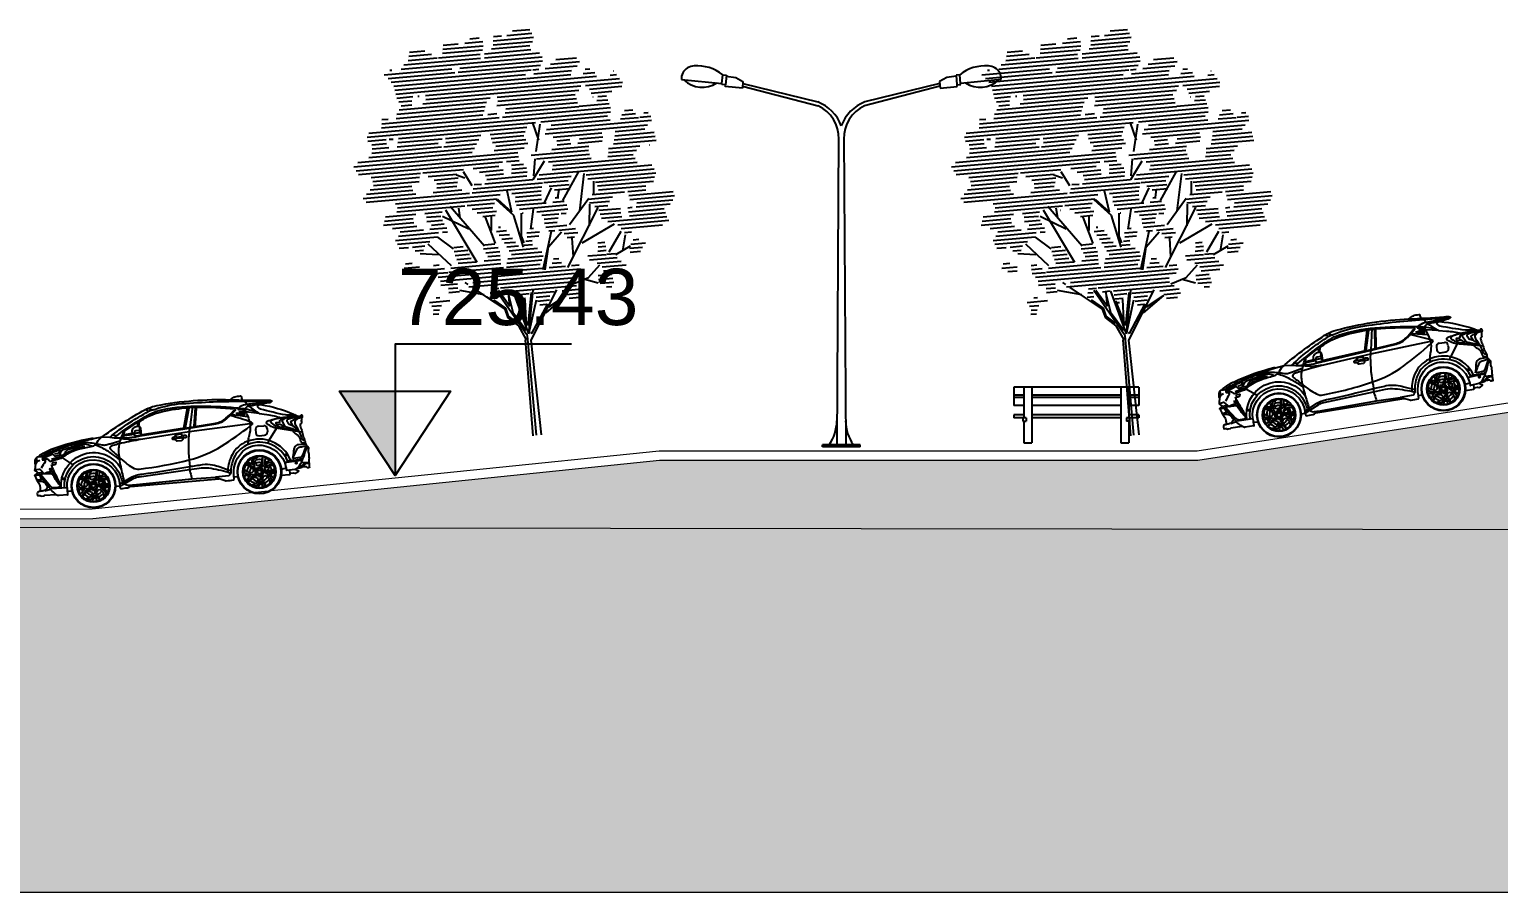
# Model space of a CAD drawing. Header units: millimetres. Extents: x 348 to 2201, y 118 to 1049.
# Drawn here: x 2111.85 to 2135.33, y 337.74 to 351.54 of the extents above; entities that cross this region are included whole.
import ezdxf

# ---------------------------------------------------------------- set-up
doc = ezdxf.new("R2010")
doc.units = ezdxf.units.MM
for name, color, linetype in [('C10', 7, 'Continuous'), ('contorno', 250, 'Continuous'), ('trees', 104, 'Continuous')]:
    doc.layers.add(name, color=color, linetype=linetype)
doc.layers.add('mur vue', color=7, linetype='Continuous', lineweight=13)
doc.styles.add('Style-Arial', font='arial.ttf')

# ---------------------------------------------------------------- blocks, each defined once
blk = doc.blocks.new('INluminação')
at = {"linetype": 'ByBlock'}
for p, q in [((-1.607, 5.808), (-1.594, 5.947)), ((-1.594, 5.947), (-1.534, 5.941)), ((-1.534, 5.941), (-1.549, 5.784)), ((-1.536, 5.923), (-1.384, 5.904)), ((-1.384, 5.904), (-1.27, 5.837)), ((1.986, 5.904), (1.871, 5.837)), ((2.137, 5.923), (1.986, 5.904)), ((2.196, 5.947), (2.136, 5.941)), ((2.136, 5.941), (2.15, 5.784)), ((2.209, 5.808), (2.196, 5.947)), ((-2.253, 5.869), (-1.607, 5.808)), ((-1.609, 5.79), (-1.608, 5.804)), ((-1.549, 5.784), (-1.609, 5.79)), ((-1.552, 5.757), (-1.55, 5.78)), ((-1.28, 5.731), (-1.552, 5.757)), ((-1.27, 5.837), (-1.28, 5.731)), ((-1.276, 5.763), (-0.069, 5.447)), ((-1.272, 5.808), (-0.076, 5.512)), ((1.878, 5.763), (0.67, 5.447)), ((1.874, 5.808), (0.677, 5.512)), ((1.871, 5.837), (1.881, 5.731)), ((1.881, 5.731), (2.153, 5.757)), ((2.15, 5.784), (2.21, 5.79)), ((2.153, 5.757), (2.151, 5.78)), ((2.855, 5.869), (2.209, 5.808)), ((2.21, 5.79), (2.209, 5.804)), ((0.259, 4.954), (0.228, 0.031)), ((0.342, 4.954), (0.373, 0.031)), ((0, 0), (0, 0.031)), ((0.601, 0.031), (0, 0.031)), ((0.601, 0), (0, 0)), ((0.601, 0), (0.601, 0.031))]:
    blk.add_line(p, q, dxfattribs=at)
for centre, radius, start, end in [((-2.063, 5.888), 0.191, 119.3349, 185.9465), ((-2.031, 5.832), 0.256, 94.5172, 119.3349), ((-2, 5.44), 0.649, 51.3054, 94.5172), ((2.601, 5.44), 0.649, 85.4828, 128.6946), ((2.632, 5.832), 0.256, 60.6651, 85.4828), ((2.664, 5.888), 0.191, 354.0535, 60.6651), ((-1.92, 6.174), 0.428, 226.1657, 303.1628), ((2.521, 6.174), 0.428, 236.8372, 313.8343), ((-0.314, 4.9), 0.657, 20.6833, 68.7201), ((-0.305, 4.934), 0.565, 358.3891, 65.2778), ((0.916, 4.9), 0.657, 111.2799, 159.3167), ((0.907, 4.934), 0.565, 114.7222, 181.6109), ((-0.428, 0.415), 0.658, 324.2632, 359.6317), ((1.029, 0.415), 0.658, 180.3683, 215.7368)]:
    blk.add_arc(centre, radius, start, end, dxfattribs=at)
blk = doc.blocks.new('Vista arvore')
at = {"layer": 'trees', "color": 84, "true_color": 0x2aaf18}
for p, q in [((-1.015, 6.35), (-0.863, 6.364)), ((-0.639, 6.318), (0.003, 6.375)), ((-0.634, 6.384), (-0.509, 6.395)), ((-0.424, 6.402), (-0.021, 6.438)), ((-0.332, 6.475), (-0.056, 6.5)), ((-1.45, 6.117), (-0.81, 6.173)), ((-1.444, 6.182), (-0.799, 6.239)), ((-1.439, 6.248), (-1.199, 6.269)), ((-1.091, 6.278), (-0.804, 6.304)), ((-0.779, 6.111), (-0.041, 6.176)), ((-0.779, 6.046), (0.1, 6.124)), ((-0.665, 6.186), (-0.054, 6.24)), ((-0.641, 6.253), (-0.014, 6.308)), ((-2.112, 5.863), (0.144, 6.063)), ((-2.071, 5.932), (-0.845, 6.04)), ((-1.514, 6.046), (-0.851, 6.105)), ((-1.201, 5.814), (0.118, 5.93)), ((-1.174, 5.881), (0.149, 5.998)), ((0.193, 5.872), (0.703, 5.917)), ((0.278, 5.944), (0.739, 5.985)), ((0.363, 6.017), (0.689, 6.046)), ((-2.272, 5.654), (-0.031, 5.852)), ((-2.23, 5.593), (-0.122, 5.779)), ((-2.212, 5.53), (-0.116, 5.715)), ((-1.721, 5.443), (1.377, 5.716)), ((-0.006, 5.854), (0.087, 5.863)), ((0.011, 5.791), (0.612, 5.844)), ((0.831, 5.863), (0.905, 5.87)), ((-1.767, 5.309), (-0.686, 5.404)), ((-2.147, 5.34), (-1.942, 5.359)), ((-0.583, 5.284), (0.69, 5.396)), ((-0.448, 5.165), (0.727, 5.269)), ((-2.657, 4.776), (0.037, 5.013)), ((-2.423, 4.926), (-0.544, 5.092)), ((-2.421, 4.991), (-0.806, 5.134)), ((-2.418, 5.057), (-2.318, 5.065)), ((-2.156, 4.755), (-0.105, 4.936)), ((-2.645, 4.712), (-2.351, 4.738)), ((1.281, 4.668), (1.965, 4.729)), ((-2.867, 4.302), (-0.247, 4.533)), ((-2.626, 4.453), (-0.94, 4.602)), ((-1.43, 4.624), (-0.906, 4.67)), ((0.995, 4.058), (1.939, 4.141)), ((-1.734, 3.557), (-1.458, 3.582)), ((1.07, 3.545), (1.399, 3.574))]:
    blk.add_line(p, q, dxfattribs=at)
at = {"layer": 'trees', "color": 97, "true_color": 0x279b30}
for p, q in [((-1.978, 6.135), (-1.733, 6.157)), ((-2, 6.003), (-1.535, 6.044)), ((-1.989, 6.069), (-1.625, 6.101)), ((-2.381, 5.775), (-1.302, 5.87)), ((-2.321, 5.715), (-1.256, 5.809)), ((-2.294, 5.847), (-2.261, 5.85)), ((-1.734, 5.507), (1.012, 5.749)), ((0.796, 5.795), (0.983, 5.812)), ((0.833, 5.603), (1.424, 5.656)), ((1.228, 5.768), (1.331, 5.777)), ((1.277, 5.838), (1.284, 5.838)), ((-1.718, 5.378), (0.759, 5.597)), ((-0.578, 5.414), (0.729, 5.529)), ((-0.564, 5.35), (0.671, 5.459)), ((0.898, 5.544), (1.418, 5.59)), ((0.926, 5.482), (1.256, 5.511)), ((-2.63, 4.843), (1.236, 5.184)), ((-2.179, 5.143), (-0.768, 5.267)), ((-0.49, 5.097), (1.233, 5.249)), ((1.458, 5.204), (1.591, 5.215)), ((1.77, 5.166), (1.839, 5.172)), ((0.188, 4.832), (1.826, 4.976)), ((0.214, 4.899), (1.888, 5.047)), ((1.395, 5.068), (1.681, 5.093)), ((1.418, 5.135), (1.636, 5.154)), ((1.701, 5.095), (1.882, 5.111)), ((1.295, 4.734), (1.949, 4.792)), ((1.303, 4.8), (1.931, 4.856)), ((1.311, 4.866), (1.781, 4.907)), ((-2.579, 4.522), (-1.467, 4.621))]:
    blk.add_line(p, q, dxfattribs=at)
at = {"layer": 'trees', "color": 97, "true_color": 0x25742c}
for p, q in [((-0.106, 5.716), (0.599, 5.778)), ((-2.198, 5.466), (-1.736, 5.507)), ((-2.182, 5.402), (-1.924, 5.425)), ((-1.846, 5.432), (-1.821, 5.434)), ((0.953, 5.419), (0.957, 5.419)), ((1.032, 5.426), (1.17, 5.438)), ((-2.192, 5.077), (-0.787, 5.201)), ((-2.142, 5.211), (-0.745, 5.334)), ((-2.111, 5.279), (-1.941, 5.294)), ((-0.439, 5.231), (0.709, 5.333)), ((0.734, 5.27), (1.212, 5.312)), ((1.017, 5.36), (1.191, 5.375)), ((-0.728, 5.141), (-0.582, 5.154)), ((0.121, 5.021), (1.185, 5.115)), ((0.284, 4.97), (1.231, 5.054)), ((-2.303, 4.742), (-2.241, 4.747)), ((-2.162, 4.689), (-1.458, 4.751)), ((-1.4, 4.756), (-0.838, 4.806)), ((-1.395, 4.692), (-0.872, 4.738)), ((-0.69, 4.819), (-0.129, 4.869)), ((-0.675, 4.755), (-0.152, 4.802)), ((-0.652, 4.693), (-0.12, 4.739)), ((0.317, 4.778), (1.098, 4.847)), ((0.375, 4.718), (0.587, 4.737)), ((0.714, 4.683), (1.103, 4.717)), ((0.741, 4.75), (1.113, 4.783)), ((-2.829, 4.24), (-0.236, 4.469)), ((-2.805, 4.373), (-0.974, 4.534)), ((-2.582, 4.652), (-2.346, 4.673)), ((-2.575, 4.588), (-2.31, 4.611)), ((-2.174, 4.623), (-1.519, 4.681)), ((-0.623, 4.565), (-0.147, 4.607)), ((-0.597, 4.632), (-0.086, 4.678)), ((0.05, 4.43), (0.901, 4.505)), ((0.297, 4.581), (0.889, 4.634)), ((0.381, 4.654), (0.602, 4.673)), ((1.192, 4.465), (1.597, 4.501)), ((1.202, 4.531), (1.649, 4.571)), ((1.203, 4.596), (1.703, 4.64)), ((1.855, 4.654), (1.856, 4.654)), ((-1.766, 4.204), (-1.117, 4.262)), ((-0.959, 4.276), (-0.552, 4.312)), ((-0.861, 4.219), (-0.482, 4.253)), ((-0.426, 4.388), (-0.224, 4.405)), ((-0.346, 4.33), (-0.155, 4.346)), ((-0.34, 4.265), (-0.11, 4.285)), ((0.092, 4.173), (1.898, 4.333)), ((0.3, 4.257), (1.659, 4.377)), ((0.847, 4.175), (1.933, 4.271)), ((-2.592, 4.131), (-1.804, 4.201)), ((-2.565, 4.069), (-1.816, 4.135)), ((-2.554, 4.005), (-1.824, 4.069)), ((-1.585, 4.09), (-1.2, 4.124)), ((-1.543, 4.029), (-1.212, 4.058)), ((-1.541, 3.964), (-1.224, 3.992)), ((-0.96, 3.951), (0.147, 4.048)), ((-0.946, 4.017), (-0.829, 4.027)), ((-0.774, 4.032), (-0.004, 4.1)), ((-0.763, 4.163), (-0.475, 4.188)), ((-0.346, 4.2), (-0.098, 4.222)), ((0.06, 4.106), (0.606, 4.154)), ((0.167, 4.05), (0.559, 4.085)), ((0.254, 3.993), (0.574, 4.021)), ((0.872, 4.112), (1.957, 4.208)), ((1.027, 3.996), (1.921, 4.075)), ((1.043, 3.932), (1.8, 3.999)), ((-2.67, 3.735), (-1.019, 3.88)), ((-2.664, 3.865), (-1.925, 3.93)), ((-1.599, 3.894), (-1.14, 3.935)), ((-0.974, 3.884), (0.137, 3.982)), ((-0.344, 3.875), (0.126, 3.916)), ((-0.287, 3.75), (0.134, 3.787)), ((0.341, 3.935), (0.589, 3.957)), ((0.35, 3.806), (0.407, 3.811)), ((0.873, 3.787), (1.265, 3.822)), ((1.512, 3.909), (1.802, 3.934)), ((1.527, 3.845), (2.238, 3.908)), ((1.543, 3.782), (2.256, 3.844)), ((-2.36, 3.502), (-1.878, 3.545)), ((-2.181, 3.583), (-1.094, 3.679)), ((-1.128, 3.611), (-1.125, 3.611)), ((-1.054, 3.682), (-0.62, 3.721)), ((-0.896, 3.566), (-0.59, 3.593)), ((-0.807, 3.509), (-0.609, 3.527)), ((-0.172, 3.565), (-0.163, 3.566)), ((0.056, 3.585), (0.555, 3.629)), ((0.311, 3.738), (0.492, 3.754)), ((0.448, 3.555), (0.528, 3.562)), ((0.897, 3.725), (1.219, 3.753)), ((1.049, 3.608), (1.393, 3.638)), ((1.513, 3.649), (1.583, 3.655)), ((1.525, 3.585), (2.092, 3.635)), ((1.537, 3.521), (2.112, 3.572)), ((1.647, 3.661), (2.191, 3.709)), ((-2.377, 3.436), (-1.92, 3.476)), ((-2.25, 3.317), (-1.862, 3.351)), ((-1.705, 3.495), (-1.479, 3.515)), ((-1.699, 3.43), (-1.452, 3.452)), ((-1.651, 3.305), (-1.38, 3.329)), ((-1.628, 3.372), (-1.424, 3.39)), ((-0.556, 3.336), (-0.526, 3.339)), ((-0.032, 3.318), (0.006, 3.321)), ((0.201, 3.338), (0.537, 3.368)), ((0.411, 3.292), (0.675, 3.315)), ((1.091, 3.482), (1.416, 3.51)), ((1.192, 3.426), (2.136, 3.509)), ((1.405, 3.314), (2.064, 3.373)), ((-2.172, 3.064), (-1.651, 3.11)), ((-2.156, 3.195), (-1.514, 3.252)), ((-1.449, 3.257), (-1.372, 3.264)), ((-0.775, 3.057), (-0.612, 3.071)), ((-0.587, 3.269), (-0.427, 3.283)), ((-0.543, 3.208), (-0.378, 3.222)), ((-0.5, 3.146), (-0.329, 3.161)), ((-0.462, 3.085), (-0.285, 3.1)), ((-0.193, 3.191), (-0.15, 3.088)), ((-0.144, 3.048), (-0.01, 3.06)), ((-0.117, 3.115), (-0.016, 3.124)), ((-0.104, 3.246), (0.098, 3.264)), ((-0.099, 3.182), (0.089, 3.198)), ((0.248, 3.277), (0.347, 3.286)), ((0.494, 3.234), (0.715, 3.254)), ((0.544, 3.173), (0.66, 3.184)), ((1.456, 3.254), (1.568, 3.264)), ((-2.142, 3.001), (-1.995, 3.014)), ((-1.928, 3.02), (-1.732, 3.038)), ((-1.887, 2.959), (-1.755, 2.971)), ((-1.268, 3.014), (-1.119, 3.027)), ((-1.262, 2.949), (-1.044, 2.968)), ((-1.249, 2.885), (-1.017, 2.906)), ((-0.793, 2.99), (-0.561, 3.011)), ((-0.756, 2.929), (-0.534, 2.948)), ((-0.728, 2.866), (-0.527, 2.884)), ((-0.424, 3.023), (-0.235, 3.04)), ((0.322, 2.829), (0.408, 2.837)), ((-1.595, 2.725), (-1.504, 2.733)), ((0.254, 2.693), (0.516, 2.716)), ((0.301, 2.762), (0.453, 2.775)), ((0.61, 2.724), (0.734, 2.735)), ((-1.041, 2.42), (-1.09, 2.453)), ((0.462, 2.321), (0.771, 2.349)), ((-0.455, 2.306), (-0.329, 2.317)), ((0.525, 2.262), (0.795, 2.286)), ((0.572, 2.201), (0.747, 2.217))]:
    blk.add_line(p, q, dxfattribs=at)
at = {"layer": 'trees', "color": 47, "true_color": 0x8d6a35}
for p, q in [((0.091, 4.731), (-0.008, 5.005)), ((0.007, 4.158), (0.028, 4.428)), ((-0.976, 3.996), (-1.115, 4.222)), ((0.473, 3.766), (0.724, 4.216)), ((0.968, 3.855), (0.971, 4.072)), ((-0.573, 3.787), (-0.34, 3.579)), ((0.181, 3.726), (0.29, 3.966)), ((0.395, 3.819), (0.412, 3.938)), ((-1.168, 3.488), (-1.192, 3.639)), ((-0.041, 3.304), (0.004, 3.623)), ((0.899, 3.36), (0.904, 3.703)), ((-0.605, 3.076), (-0.762, 3.499)), ((-1.309, 2.719), (-1.678, 3.066)), ((-1.276, 2.991), (-1.524, 3.175)), ((0.641, 2.863), (0.621, 3.163)), ((1.213, 2.942), (1.406, 3.272)), ((1.433, 2.961), (1.475, 3.214)), ((1.321, 2.901), (1.557, 3.039)), ((0.883, 2.534), (1.063, 2.734)), ((-0.743, 2.221), (-0.968, 2.371)), ((0.639, 2.432), (0.883, 2.534)), ((0.822, 2.504), (1.035, 2.445)), ((-0.784, 2.258), (-1.172, 2.323)), ((-0.451, 2.028), (-0.743, 2.221)), ((-0.439, 2.042), (-0.631, 2.178)), ((-0.558, 2.331), (-0.376, 2.074)), ((-0.4, 2.278), (-0.327, 1.976)), ((-0.376, 2.074), (-0.395, 2.292)), ((-0.114, 1.849), (-0.13, 2.182)), ((-0.033, 2.291), (-0.087, 1.765)), ((-0.031, 1.53), (0.375, 2.336)), ((-0.022, 1.637), (0.231, 2.114)), ((0.204, 1.968), (0.527, 2.247)), ((0.248, 2.063), (0.514, 2.239)), ((-0.401, 1.888), (-0.451, 2.028)), ((-0.395, 1.917), (-0.439, 2.042)), ((-0.233, 1.759), (-0.401, 1.888)), ((-0.243, 1.804), (-0.395, 1.917)), ((-0.327, 1.976), (-0.113, 1.689)), ((-0.109, 1.537), (-0.233, 1.759)), ((-0.038, 1.663), (-0.022, 1.637)), ((0, 0), (-0.122, 1.535)), ((0.05, 0.011), (-0.09, 1.602))]:
    blk.add_line(p, q, dxfattribs=at)
at = {"layer": 'trees', "color": 49, "true_color": 0x594322}
for p, q in [((0.047, 4.548), (0.113, 4.986)), ((-0.002, 4.097), (0.18, 4.396)), ((-1.091, 4.12), (-1.229, 4.168)), ((0.742, 3.601), (0.812, 4.198)), ((-0.308, 3.522), (-0.585, 3.773)), ((-0.34, 3.579), (-0.419, 3.92)), ((0.582, 3.379), (0.886, 3.803)), ((-0.898, 2.773), (-1.398, 3.608)), ((-0.779, 3.035), (-1.328, 3.667)), ((-0.192, 3.559), (-0.193, 3.191)), ((0.555, 2.693), (1.039, 3.654)), ((-1.032, 3.305), (-1.449, 3.51)), ((-0.669, 3.284), (-0.669, 3.51)), ((0.783, 3.086), (1.297, 3.393)), ((0.157, 2.662), (0.29, 3.273)), ((0.244, 3.021), (0.451, 3.261)), ((-1.519, 2.896), (-1.807, 2.911)), ((0.19, 2.654), (0.244, 3.021)), ((-0.09, 1.602), (-0.591, 2.327)), ((-0.068, 1.633), (-0.322, 2.316)), ((-0.087, 1.765), (-0.241, 2.159)), ((-0.068, 1.633), (0.001, 2.335)), ((-0.068, 1.633), (0.05, 2.176)), ((0.13, 0.018), (-0.031, 1.53))]:
    blk.add_line(p, q, dxfattribs=at)
at = {"layer": 'trees', "color": 99, "true_color": 0x1a511e}
for p, q in [((-0.035, 4.487), (0.881, 4.568)), ((-2.791, 4.179), (-0.494, 4.382)), ((0.243, 4.382), (0.924, 4.442)), ((0.313, 4.323), (1.628, 4.439)), ((-2.609, 3.935), (-1.94, 3.994)), ((-1.677, 4.147), (-1.224, 4.187)), ((-0.74, 4.1), (-0.102, 4.156)), ((-2.719, 3.795), (-1.878, 3.87)), ((-2.203, 3.711), (-0.53, 3.859)), ((-2.168, 3.649), (-0.576, 3.789)), ((-0.286, 3.815), (0.128, 3.852)), ((0.941, 3.858), (1.459, 3.904)), ((1.656, 3.727), (2.232, 3.777)), ((-0.977, 3.624), (-0.647, 3.653)), ((-0.268, 3.687), (0.207, 3.729)), ((-0.22, 3.626), (0.537, 3.693)), ((0.137, 3.527), (0.409, 3.552)), ((0.986, 3.667), (1.191, 3.685)), ((-2.394, 3.369), (-1.906, 3.412)), ((-2.129, 3.262), (-1.756, 3.295)), ((-0.157, 3.018), (-0.308, 3.522)), ((0.176, 3.466), (0.396, 3.485)), ((0.181, 3.401), (0.382, 3.419)), ((1.352, 3.375), (2.168, 3.447)), ((-2.202, 3.126), (-1.53, 3.185)), ((1.032, 3.087), (1.142, 3.096)), ((1.558, 3.068), (1.795, 3.089)), ((1.596, 3.136), (1.689, 3.145)), ((-1.22, 2.823), (-0.99, 2.843)), ((-0.782, 2.797), (-0.521, 2.82)), ((-0.407, 2.83), (0.156, 2.879)), ((-0.386, 2.961), (-0.174, 2.98)), ((-0.348, 2.9), (0.139, 2.943)), ((-0.17, 2.98), (0.069, 3.002)), ((0.875, 2.878), (1.163, 2.903)), ((0.897, 2.815), (1.342, 2.854)), ((1.03, 2.956), (1.163, 2.968)), ((1.037, 3.022), (1.162, 3.033)), ((1.176, 2.904), (1.317, 2.917)), ((1.541, 3.001), (1.747, 3.02)), ((1.547, 2.937), (1.713, 2.952)), ((-2.061, 2.684), (-1.816, 2.705)), ((-2.041, 2.75), (-1.933, 2.76)), ((-1.964, 2.627), (-1.82, 2.64)), ((-1.589, 2.66), (-1.42, 2.675)), ((-1.577, 2.596), (-1.367, 2.615)), ((-1.522, 2.536), (0.142, 2.683)), ((-1.482, 2.475), (0.756, 2.672)), ((-1.35, 2.616), (-0.478, 2.693)), ((-1.315, 2.684), (-0.516, 2.755)), ((-1.198, 2.76), (-0.91, 2.785)), ((-0.964, 2.455), (0.726, 2.605)), ((-0.428, 2.698), (0.111, 2.745)), ((-0.424, 2.763), (0.137, 2.813)), ((1.023, 2.761), (1.404, 2.794)), ((1.038, 2.567), (1.25, 2.586)), ((1.104, 2.703), (1.483, 2.736)), ((1.122, 2.64), (1.424, 2.666)), ((-1.475, 2.41), (-1.209, 2.434)), ((-1.354, 2.356), (-1.207, 2.369)), ((-1.031, 2.385), (0.611, 2.53)), ((-0.679, 2.351), (-0.55, 2.362)), ((-0.521, 2.365), (0.616, 2.465)), ((-0.28, 2.321), (0.69, 2.407)), ((1.043, 2.503), (1.274, 2.523)), ((1.069, 2.44), (1.29, 2.46)), ((1.172, 2.384), (1.255, 2.391)), ((-1.66, 2.134), (-1.332, 2.163)), ((-1.552, 2.209), (-1.492, 2.214)), ((-1.348, 2.292), (-1.177, 2.307)), ((-0.696, 2.219), (-0.591, 2.228)), ((-0.688, 2.285), (-0.603, 2.292)), ((-0.269, 2.257), (-0.065, 2.275)), ((-0.254, 2.193), (-0.124, 2.205)), ((-0.212, 2.132), (-0.182, 2.135)), ((0.017, 2.282), (0.335, 2.31)), ((0.045, 2.22), (0.267, 2.239)), ((0.067, 2.157), (0.26, 2.174)), ((-1.622, 2.073), (-1.469, 2.086)), ((-1.6, 1.944), (-1.511, 1.952)), ((-1.594, 2.01), (-1.499, 2.018)), ((0.105, 2.095), (0.204, 2.104))]:
    blk.add_line(p, q, dxfattribs=at)
blk = doc.blocks.new('Banco De Praça Madeira')
at = {"layer": 'C10'}
for p, q in [((1.713, 0.894), (-0.287, 0.894)), ((-0.287, 0.894), (-0.287, 0.597)), ((-0.125, 0.764), (-0.287, 0.764)), ((-0.125, 0.727), (-0.287, 0.727)), ((-0.125, 0.894), (-0.125, 0.4)), ((0, 0.894), (0, 0)), ((1.425, 0.764), (0, 0.764)), ((1.425, 0.727), (0, 0.727)), ((1.425, 0.894), (1.425, 0)), ((1.55, 0.894), (1.55, 0.4)), ((1.713, 0.764), (1.55, 0.764)), ((1.713, 0.727), (1.55, 0.727)), ((1.713, 0.894), (1.713, 0.597)), ((-0.125, 0.597), (-0.287, 0.597)), ((1.425, 0.597), (0, 0.597)), ((1.713, 0.597), (1.55, 0.597)), ((-0.125, 0.45), (-0.287, 0.45)), ((-0.287, 0.45), (-0.287, 0.4)), ((-0.09, 0.4), (-0.287, 0.4)), ((-0.14, 0.4), (-0.14, 0.35)), ((-0.14, 0.35), (-0.09, 0.35)), ((-0.125, 0.35), (-0.125, 0)), ((-0.09, 0.4), (-0.09, 0.35)), ((1.425, 0.45), (0, 0.45)), ((1.425, 0.4), (0, 0.4)), ((1.515, 0.4), (1.515, 0.35)), ((1.713, 0.4), (1.515, 0.4)), ((1.565, 0.35), (1.515, 0.35)), ((1.713, 0.45), (1.55, 0.45)), ((1.55, 0.35), (1.55, 0)), ((1.565, 0.4), (1.565, 0.35)), ((1.713, 0.45), (1.713, 0.4)), ((-0.125, 0), (0, 0)), ((1.425, 0), (1.55, 0))]:
    blk.add_line(p, q, dxfattribs=at)
blk = doc.blocks.new('Toyota ch-r_side_dwgmodels.com')
at = {"color": 0}
for points in [[(-422, 241), (-558, 241, -0.204687), (-602, 260, 0.000164), (-681, 342, -0.268877), (-684, 354, 0.221657), (-685, 359, -0.010192), (-814, 563, 0.169335), (-842, 586, 0.1275), (-891, 591, -0.0053), (-906, 589), (-908, 590, -0.588848), (-910, 597, -0.064107), (-868, 627, 0.499153), (-866, 637, 0.077962), (-897, 661, -0.334016), (-904, 675, -0.00118), (-884, 763, 0.376139), (-887, 768, -0.373968), (-893, 778), (-888, 817, -0.103887), (-870, 865, -0.149151), (-859, 875, -0.064235), (-828, 885), (-819, 893, -0.058651), (-792, 913, -0.056795), (-619, 984, -0.047442), (39, 1106, -0.237979), (63, 1097), (203, 1115), (223, 1126, -0.030213), (914, 1484, -0.023027), (969, 1505, -0.054671), (1105, 1535, -0.055508), (2274, 1530, 0.008674), (2824, 1476, 0.009022), (2879, 1472, -0.130895), (2926, 1458, -0.49656), (2927, 1448, -0.162428), (2882, 1428, -0.000643), (2744, 1416, -0.008225), (2570, 1404, 0.199087), (2496, 1369, 0.272422), (2494, 1356, -0.011376), (2520, 1276, -0.015652), (2551, 1154, -0.072157), (2557, 1088, -0.079002), (2524, 941, 0.049097), (2502, 867, 0.065306), (2502, 858, -0.061205), (2501, 843, -0.022641), (2498, 828, 0.111215), (2497, 800, 3.572067)], [(203, 1115), (320, 1098, 0.213757), (331, 1101, -0.026588), (363, 1125, -0.027967), (703, 1326, -0.015831), (956, 1447, 0.511714), (959, 1461, 0.104037), (939, 1476, 0.06063), (914, 1484, 0.616137)], [(390, 1084, -0.041693), (982, 1408, -0.063938), (1131, 1452, -0.060697), (1720, 1476, -0.022052), (2357, 1396, -0.038953), (2595, 1337, -0.122147), (2682, 1281, -0.122147)], [(797, 1230), (811, 1303, -0.24916), (819, 1312), (876, 1339, -0.076383), (1193, 1434, -0.037644), (1603, 1459, -0.456166), (1611, 1450), (1523, 1147, -0.329538), (1516, 1141), (805, 1089)], [(969, 1505), (1004, 1488, -0.026692), (1023, 1477, 0.162803), (1037, 1473, 0.044185), (1068, 1478, -0.0633), (1504, 1532, -0.021419), (2501, 1486, 0.005187), (2770, 1465, 0.047075), (2879, 1468, -0.660326)], [(1671, 1480), (1600, 1137), (1587, 1093, 0.024909), (1583, 1076, 0.052786), (1546, 634, 0.002335), (1548, 564, -0.049571), (1545, 527, 0.029088), (1540, 479, 0.077184), (1545, 431, -0.043233), (1563, 328, 0.546552)], [(2338, 1373, 0.031497), (1733, 1451, 0.37003), (1723, 1443), (1691, 1208), (1684, 1154)], [(2274, 1530), (2288, 1539, -0.06062), (2353, 1570, -0.079936), (2392, 1576, -0.0112), (2444, 1575, -0.343144), (2453, 1568, -0.035131), (2457, 1538, 0.045113), (2461, 1509, -1.283235)], [(2923, 1452), (2915, 1450, -0.041914), (2900, 1447, -0.028611), (2756, 1436, 0.001187), (2537, 1432, 0.103647), (2419, 1404, 0.047177), (2404, 1396, 42.416914)], [(2501, 1486), (2517, 1461, 0.02939), (2543, 1424, 0.02967), (2563, 1403, 0.014535), (2641, 1331, 0.034206), (2716, 1274), (2835, 1247, -0.040856), (3055, 1177, 0.10837)], [(3278, 1206), (3278, 1206), (3212, 1205, -0.073783), (3130, 1215, -0.023669), (2741, 1342, -0.189816), (2703, 1376, -0.385962), (2710, 1401, -0.033164), (2737, 1415, -0.903116)], [(2744, 1416), (2820, 1394, -0.060382), (3313, 1187, 0.16516), (3347, 1180, 0.171321), (3375, 1194, -0.232291), (3382, 1197, -0.347929), (3388, 1191, -0.0478), (3389, 1159, -0.194765), (3383, 1147, 0.147877), (3375, 1134, 0.077408), (3370, 1070, -0.38437), (3362, 1060, 0.374069), (3344, 1038, 0.06854), (3349, 1007, -0.048629), (3366, 927, -0.000475), (3367, 921, 0.03149), (3382, 837, 0.228594), (3391, 825, -0.348082), (3394, 820), (3395, 790), (3398, 789, -0.303059), (3401, 785, 0.013581), (3402, 749, 0.079255), (3404, 736, 0.063482), (3424, 701, 0.056044), (3440, 683, -0.272724), (3447, 660, -0.02939), (3441, 638, 0.090335), (3438, 617, 0.004041), (3439, 588, 0.174481), (3443, 578, -0.211203), (3446, 569, 0.022707), (3442, 501, -0.116896), (3439, 489, 0.129808), (3436, 477, -0.030047), (3435, 420, -0.35569), (3431, 416), (3365, 418, 0.179641), (3347, 412, -0.039754), (3270, 358, -0.207967), (3255, 356, 0.040951), (3245, 358), (3207, 343), (3072, 334, -0.549383)], [(2557, 1121), (1585, 1076), (772, 1016, 0.02359), (462, 979, -0.006782), (361, 963, 0.18184), (315, 938, 0.338215), (314, 915, 0.050865), (369, 849, -0.022592), (448, 765, 0.058121), (640, 586, 0.167355), (744, 554, 0.03381), (1546, 634, 0.0765), (2075, 808, 0.026708), (2557, 1088, 0.024803), (2590, 1112, 0.191439), (2596, 1122, 0.232909), (2593, 1132, 0.087997), (2571, 1148, 0.025632), (2251, 1279, -10.835381)], [(552, 1104), (553, 1130, -0.135755), (556, 1143, 0.155669), (561, 1160, -0.03452), (561, 1172), (775, 1293, -0.576546), (780, 1289), (773, 1230)], [(797, 1230), (773, 1230, 0.145718), (703, 1207, 0.253583), (678, 1156, 0.274354), (720, 1089, 0.134522), (755, 1082, 0.035458), (805, 1089, 0.254907), (817, 1099, 0.087608), (824, 1136, 0.041407), (819, 1210, 0.345533), (797, 1230, 3.206898)], [(805, 1076), (1520, 1130), (2014, 1169, 0.137368), (2188, 1233, 0.002581), (2251, 1279, -0.009065), (2267, 1290, -0.228872), (2286, 1293), (2530, 1240)], [(808, 1132), (808, 1161, -0.026041), (810, 1201, -0.013483), (812, 1217, -0.459911), (816, 1219, -0.524814)], [(1517, 1141), (2013, 1180, 0.137368), (2182, 1242, 0.048066), (2306, 1346, 0)], [(2267, 1290), (2342, 1358, 0.645165), (2337, 1373, 0.067322)], [(2306, 1346, -0.155385), (2314, 1350, -0.041122), (2333, 1350, -24.833173)], [(2367, 1292, -0.311147), (2360, 1309, -0.036338), (2363, 1319, -0.352877)], [(2367, 1292), (2471, 1271, 0.248178), (2486, 1275, 0.250444), (2488, 1282, 0.042891), (2470, 1347, 0.27375), (2461, 1355, 0.011653), (2385, 1365, 0.173895), (2374, 1362, 0.63184)], [(2380, 1315), (2467, 1300, 0.380949), (2472, 1303, 0.055697), (2474, 1315, 0.46265), (2469, 1319), (2395, 1331)], [(3367, 921), (3222, 956, -0.004677), (2968, 1020, -0.057272), (2910, 1042, -0.055431), (2827, 1098, -0.506006), (2831, 1141, -0.100203), (2856, 1151, -0.018453), (3074, 1178, 0.002007), (3179, 1188, -0.031803), (3281, 1192, -0.146191), (3306, 1183, -0.221831)], [(3055, 1177), (2955, 1161, 0.034636), (2900, 1148, 0.570864), (2890, 1108, 0.093242), (2974, 1053, 0.03467), (3159, 990, 0.009221), (3281, 959, 0.317675)], [(3302, 1160, 0.087267), (3152, 1141, 0.436355), (3141, 1118, 0.021904), (3160, 1076, 0.172554), (3175, 1063, 0.009357), (3224, 1042, -0.188082), (3232, 1034, 0.123873), (3242, 1021, 0.09796), (3259, 1014, -0.268594), (3268, 1005, 0.02421), (3282, 962, -0.689858), (3280, 960), (3125, 1023, -0.230024), (3104, 1047), (3071, 1115, -0.392833), (3081, 1147, -0.082005), (3134, 1167, -0.016111), (3222, 1181, -0.065644), (3289, 1181, -0.177233), (3293, 1179, -0.079084), (3303, 1164, -0.366746), (3302, 1160, 0.940973)], [(-828, 885), (-809, 884, 0.056914), (-781, 885, 0.08902), (-770, 889, -0.054065), (-642, 944, -0.024572), (-211, 1053, -0.019584), (63, 1097, -9.534733)], [(-502, 960), (-567, 941, 0.010833), (-771, 871, 1.52035)], [(478, 1023), (321, 989, -0.018401), (253, 977, -0.112106), (192, 982, 0.010853), (96, 1010, 0.01967), (-23, 1037, 0.091112), (-210, 1037, 0.017263), (-452, 984, 0.017256), (-677, 918, 0.03867), (-770, 878, 3.660429)], [(-85, 981), (-117, 994, 0.06581), (-175, 1009, 0.082642), (-196, 1008, -0.000612), (-435, 958, 0.206652), (-468, 935, -0.006337), (-500, 884, -0.156369), (-507, 878), (-559, 867, -0.246093), (-573, 870, -0.031221), (-593, 892, 0.09364), (-601, 898, 0.218801), (-612, 899, -0.022709), (-760, 853, 9.09175)], [(-570, 905), (-517, 915, 0.214569), (-502, 925, 0.038488), (-487, 956, 0.53225), (-490, 960, -0.016641), (-502, 960, -32.176563)], [(-503, 881), (-436, 881, 0.246505), (-416, 892, -0.01673), (-381, 940, -0.170061), (-353, 957, -0.02243), (-158, 994, 0.915336), (-158, 999, 1)], [(-473, 832), (-468, 832, 0.171875), (-461, 835, -0.033216), (-419, 864, -0.091116), (-194, 948, -0.022575), (17, 975, 0.154766), (92, 1006, 0.076335), (117, 1035, -0.125145), (203, 1115, -5.887527)], [(-468, 850, -0.030602), (-427, 878, -0.091116), (-197, 963, -0.011942), (-85, 981, -0.011942)], [(28, 977), (-12, 996, 0.081787), (-107, 1024, 0.063757), (-203, 1023, -0.017193), (-256, 1018, 5.998517)], [(445, 732), (400, 773, 0.018775), (263, 885, 0.062833), (75, 994, -0.064874)], [(326, 1098), (390, 1084, 0.045899), (473, 1074, -0.015381), (553, 1070, 0.043073), (711, 1069, -0.003453), (805, 1076, -0.033956)], [(432, 1078), (534, 1056), (604, 1040, 0.038219), (687, 1029, 0.024593), (801, 1028, 51.323601)], [(501, 1073), (478, 1023, 0.029455), (462, 979, 0.033027), (446, 911, 0.045705), (441, 844, 0.027434), (459, 583, 0.014157), (496, 348, 0.230547), (511, 328, 0.079311), (542, 317, 0.057864), (630, 313), (1563, 328), (1940, 324)], [(501, 1073), (521, 1108, -0.006212), (529, 1123, 0.059478), (538, 1143, 0.054159), (543, 1164, 8.700027)], [(545, 1070), (545, 1095, -0.361894), (552, 1104, -0.18552)], [(690, 1117), (715, 1126, 0.147977), (737, 1127, -0.098254), (769, 1132, 0.02401), (808, 1132), (809, 1114, 0.236929), (817, 1099, 0.314254)], [(808, 1161), (741, 1161, 0.209781), (717, 1151, 0.331535), (715, 1126, 37.437261)], [(1352, 1019), (1366, 1019, -0.196394), (1372, 1016, 0.210809), (1386, 1011), (1447, 1014, 0.238239), (1459, 1020, -0.204883), (1468, 1027, -0.018687), (1478, 1028, -0.043071), (1517, 1028, -0.182984), (1530, 1023, -0.194985), (1533, 1014, -0.030923), (1532, 994, -0.355182), (1524, 987, -0.037751), (1477, 987, -0.03711), (1456, 990, 0.074875), (1434, 991), (1385, 990, 0.196065), (1376, 986, -0.194756), (1347, 973, -0.046655), (1320, 975, -0.342928), (1313, 983, 0.079621), (1312, 986, -0.263384), (1314, 1006, -0.149243), (1325, 1015, -0.108296), (1352, 1019, -0.930783)], [(1352, 1019), (1361, 1035, -0.247652), (1388, 1053, -0.023589), (1440, 1057, -0.202915), (1456, 1050, -0.160157), (1468, 1027, -0.348431)], [(1477, 987), (1474, 974, -0.085061), (1467, 959, -0.092422), (1457, 949, -0.182049), (1445, 946), (1383, 946, -0.271698), (1367, 955, -0.096484), (1359, 975, -23.304068)], [(1480, 1023), (1479, 1019, 0.120206), (1478, 1011, -0.026491), (1480, 998, 0.274819), (1482, 994, 0.134262), (1489, 993, -0.029358), (1517, 993, 0.015514)], [(3086, 1150), (3081, 1153, 0.250124), (3064, 1155, 0.038454), (3036, 1142, 0.267256), (3023, 1119, 0.025613), (3024, 1107, -0.394865), (3022, 1105), (2967, 1104, 0.258662), (2963, 1102, 0.312175), (2963, 1095, 0.051524), (2980, 1078, 0.202342), (2991, 1074, -0.036268), (3032, 1076, -0.21527), (3045, 1069, 0.02366), (3063, 1049, 0.15931), (3080, 1040, 0.11988), (3106, 1042, 6.416907)], [(3229, 1038), (3205, 1087, -0.365388), (3211, 1109), (3248, 1126, 0.004548), (3287, 1145, -0.009613), (3321, 1161, -0.251159), (3339, 1160, -0.043986), (3346, 1155, 3.509356)], [(3402, 749), (3361, 749, -0.406929), (3334, 776, 0.036261), (3330, 815, 0.119268), (3312, 857, 0.073051), (3271, 897, -0.107446), (3238, 934, -0.093428), (3232, 954, -9.186118)], [(3401, 784), (3394, 785, -0.194991), (3367, 801, -0.112225), (3359, 818, 0.065409), (3291, 1006, -0.066206), (3269, 1070, -0.266304), (3285, 1121, -0.11379), (3344, 1154, -0.037833), (3377, 1161, -0.672684)], [(-884, 763), (-874, 784, -0.10056), (-854, 809, -0.146152), (-814, 826, -0.026354)], [(-866, 865, -0.079296), (-876, 788, 1.337067)], [(-774, 830), (-757, 830, -0.079739), (-734, 825, -0.27709), (-729, 820, -0.077997), (-729, 802, -0.126777), (-733, 793, 0.019357), (-801, 699, 1.875143)], [(-795, 883), (-773, 881, -0.401964), (-770, 878, -0.026211), (-774, 830, -0.869397)], [(-774, 830), (-720, 841, -0.163365), (-693, 838, -0.121076), (-677, 825, 0.019786), (-655, 798, 0.311609), (-646, 796, -1.428097)], [(-646, 796), (-515, 823, 0.001658), (-473, 832, 0.3167)], [(-523, 393), (-523, 416, 0.083038), (-527, 435, 0.008334), (-603, 630, -0.057754), (-635, 741, -3.196167)], [(-473, 843), (-491, 846, 0.09477), (-512, 846, 0.002416), (-628, 822, -0.339221)], [(-617, 737), (-619, 761, -0.358822), (-611, 774), (-566, 774, -0.5851), (-562, 768, 0.019132), (-578, 737, -0.33888), (-588, 732), (-612, 732, -0.344676), (-617, 737, -1.930382)], [(-516, 355, -0.321598), (-156, 852, -0.383845), (459, 583, -0.216061)], [(-468, 850), (-471, 847, 0.329243), (-473, 839, -0.049842), (-471, 832, 1.299302)], [(-462, 354, -0.902648), (444, 451, -0.010977), (461, 365, -1.180683)], [(-420, 354, -0.912854), (410, 415, -0.042363), (415, 354, -0.007382), (415, 318, 0.061218), (418, 277, 0.364438), (426, 271, -0.008668), (534, 274, 0.127043), (561, 281, -0.036729), (630, 313, 20.77464)], [(1940, 324), (2087, 259, 0.104179), (2105, 255, 0.008517), (2223, 257, 0.380732), (2230, 263, 0.030278), (2231, 308, -0.214127), (2380, 676, -0.203455), (2645, 776, -0.309876), (3049, 474, 0.308833), (3056, 469, 0.036976), (3084, 470, 0.478708), (3097, 490, 0.407679), (2497, 800, 0.175704), (2272, 631, 0.113554), (2190, 408, -0.02082), (2188, 392, 0.028847), (2186, 379, -0.111305), (2181, 364, -0.005769), (2165, 338, -0.221264), (2150, 328), (1940, 324)], [(3144, 464, 0.163184), (3144, 505, 0.407679), (2483, 847, 0.175704), (2231, 658, 0.113554), (2142, 414, -0.02082), (2140, 402, 0.020018), (2137, 389)], [(3408, 729), (3408, 729), (3293, 728, 0.2694), (3226, 690, 0.086188), (3208, 640, -0.033847), (3179, 519, 1.208857)], [(3435, 688), (3422, 684, 0.229525), (3390, 655, -0.044324), (3328, 537, -0.299147), (3297, 523), (3201, 518, -0.596926), (3194, 530, 0.026476), (3216, 574, -0.046696), (3268, 663, -0.218519), (3318, 692, 0.005669), (3390, 699, 0.192857), (3405, 708, -1.680401)], [(-911, 593), (-892, 525, 0.287664), (-887, 520, 0.03664), (-879, 520, 0.018866), (-819, 520, 0.474574), (-816, 525, 0.000981), (-827, 569, 0.153037), (-833, 578, 4.064036)], [(-887, 520), (-882, 505, -0.19692), (-882, 503, 0.225366), (-882, 499, 0.253511), (-878, 496), (-838, 495, -0.114105), (-784, 481, -0.124215), (-766, 465, -0.029408), (-728, 402, -0.272978), (-729, 385, -0.139664), (-778, 342, -0.065785), (-791, 338, -0.048049), (-846, 334, -0.005347), (-853, 335), (-854, 330), (-878, 330, 0.33543), (-895, 318, 0.100506), (-898, 275, 0.476967), (-895, 272), (-865, 271, -0.201125), (-851, 265, 0.232285), (-833, 258), (-798, 258, 0.264207), (-788, 263, -0.230457), (-783, 267), (-608, 266)], [(-761, 607), (-803, 656, 0.006183), (-821, 677, 0.273241), (-840, 683), (-887, 678, 0.230434), (-898, 671, 1.773214)], [(-894, 604), (-858, 604, -0.152988), (-822, 594, -0.09171), (-799, 571), (-687, 408, 0.218886), (-635, 376, 0.046501), (-561, 375, 0.107186), (-527, 385, 0.468074), (-524, 398, -0.02974), (-543, 423, -0.028378), (-633, 586, -0.317545), (-630, 605, -0.017404), (-603, 630, -3.286529)], [(-880, 497), (-869, 480, -0.07929), (-853, 447, -0.062244), (-846, 401, -0.067901), (-853, 335, 0.864038)], [(-603, 630, 0.183789), (-610, 632, -0.004633), (-664, 629, 0.09114), (-761, 607, 3.415339)], [(-635, 596), (-732, 601, -0.085545), (-761, 607, -88.505293)], [(-524, 422, -0.011261), (-530, 432, -0.028378), (-619, 593, -0.317545), (-619, 594, -0.014789), (-597, 615)], [(-63, 359, -0.135215), (-76, 390, 0.127067), (-96, 438, 0.130869), (-129, 464, -0.003175), (-183, 488, -0.19395), (-199, 505), (-198, 496, 0.212507), (-184, 472, 0.058836), (-154, 455, -0.018269), (-124, 441, -0.13111), (-107, 425, -0.247413), (-101, 364, -0.355222), (-135, 345, -0.062954), (-179, 360, -0.120241), (-211, 385, -0.070788), (-234, 426, -0.333964)], [(-199, 505, -0.09321), (-196, 510, -0.048097), (-184, 523, -0.325626), (-177, 524, 0.010887), (-153, 511, 0.007624), (-119, 494, -0.101494), (-95, 475, 0.687152), (-91, 476, 0.073968), (-94, 501, -0.038656), (-108, 571, -0.280342), (-105, 576, -0.15328), (-29, 599, -0.677146), (-27, 593, -15.412016)], [(-63, 359, 0.845246), (-54, 364, -0.028847), (-65, 422, -0.007389), (-79, 531, -0.152688), (-73, 562, -0.140608), (-55, 579, -0.037206), (-27, 593, -0.037206)], [(-10, 413, -0.135215), (14, 434, 0.127067), (55, 469, 0.130869), (69, 508, -0.003175), (75, 567, -0.19395), (86, 587), (78, 584, 0.212507), (59, 563, 0.058836), (52, 529, -0.018269), (48, 497, -0.13111), (39, 475, -0.247413), (-18, 450, -0.355222), (-46, 477, -0.062954), (-46, 523, -0.120241), (-32, 562, -0.070788), (0, 596, -0.333964)], [(-10, 413, 0.845246), (-4, 405, -0.028847), (48, 434, -0.007389), (147, 481, -0.152688), (179, 485, -0.140608), (201, 474, -0.037206), (223, 451, -0.037206)], [(86, 587, -0.09321), (92, 586, -0.048097), (108, 579, -0.325626), (111, 572, 0.010887), (106, 545, 0.007624), (100, 508, -0.101494), (89, 478, 0.687152), (92, 475, 0.073968), (115, 486, -0.038656), (177, 521, -0.280342), (183, 520, -0.15328), (228, 455, -0.677146), (223, 451, -15.412016)], [(414, 312), (496, 348), (649, 416, -0.107262), (735, 433), (1540, 479), (1732, 489, -0.079755), (1881, 473, -0.028818), (2184, 371, -0.246808)], [(415, 347), (461, 365), (621, 439, -0.07408), (712, 465, -0.020193), (781, 472, 0.008893), (1545, 527, -0.008676), (1752, 542, -0.084568), (1909, 524, -0.034419), (2025, 481, 0.001808), (2190, 408, 0.20956)], [(2577, 359, -0.135215), (2564, 390, 0.127067), (2544, 438, 0.130869), (2511, 464, -0.003175), (2457, 488, -0.19395), (2441, 505), (2442, 496, 0.212507), (2456, 472, 0.058836), (2486, 455, -0.018269), (2516, 441, -0.13111), (2533, 425, -0.247413), (2539, 364, -0.355222), (2505, 345, -0.062954), (2461, 360, -0.120241), (2429, 385, -0.070788), (2406, 426, -0.333964)], [(2441, 505, -0.09321), (2444, 510, -0.048097), (2456, 523, -0.325626), (2463, 524, 0.010887), (2487, 511, 0.007624), (2521, 494, -0.101494), (2545, 475, 0.687152), (2549, 476, 0.073968), (2546, 501, -0.038656), (2532, 571, -0.280342), (2535, 576, -0.15328), (2611, 599, -0.677146), (2613, 593, -15.412016)], [(2577, 359, 0.845246), (2586, 364, -0.028847), (2575, 422, -0.007389), (2561, 531, -0.152688), (2567, 562, -0.140608), (2585, 579, -0.037206), (2613, 593, -0.037206)], [(2630, 413, -0.135215), (2654, 434, 0.127067), (2695, 469, 0.130869), (2709, 508, -0.003175), (2715, 567, -0.19395), (2726, 587), (2718, 584, 0.212507), (2699, 563, 0.058836), (2692, 529, -0.018269), (2688, 497, -0.13111), (2679, 475, -0.247413), (2622, 450, -0.355222), (2594, 477, -0.062954), (2594, 523, -0.120241), (2608, 562, -0.070788), (2640, 596, -0.333964)], [(2630, 413, 0.845246), (2636, 405, -0.028847), (2688, 434, -0.007389), (2787, 481, -0.152688), (2819, 485, -0.140608), (2841, 474, -0.037206), (2863, 451, -0.037206)], [(2726, 587, -0.09321), (2732, 586, -0.048097), (2748, 579, -0.325626), (2751, 572, 0.010887), (2746, 545, 0.007624), (2740, 508, -0.101494), (2729, 478, 0.687152), (2732, 475, 0.073968), (2755, 486, -0.038656), (2817, 521, -0.280342), (2823, 520, -0.15328), (2868, 455, -0.677146), (2863, 451, -15.412016)], [(3049, 474), (3059, 418, -0.014618), (3068, 361, -0.036617), (3069, 338, 0.348614), (3072, 334, 0.119442)], [(3084, 470), (3316, 483, 0.22431), (3345, 499, 0.079955), (3366, 540, -0.038388), (3407, 640, -0.155276), (3429, 663, -0.156837), (3443, 666, -0.715745)], [(3097, 490), (3147, 492), (3203, 492), (3321, 500, 0.090536), (3351, 508, -4.015735)], [(3245, 358, 0.053864), (3315, 444, 0.044697), (3345, 499, -1.998165)], [(-422, 241, 0.433424), (-415, 249, -0.036228), (-414, 346, 0.401789), (-420, 354), (-675, 357)], [(-416, 289), (-408, 295, -0.129383), (-400, 298), (-346, 298)], [(-209, 209, -0.09321), (-213, 213, -0.048097), (-222, 228, -0.325626), (-220, 236, 0.010887), (-200, 254, 0.007624), (-174, 281, -0.101494), (-148, 299, 0.687152), (-148, 303, 0.073968), (-173, 307, -0.038656), (-244, 316, -0.280342), (-248, 320, -0.15328), (-246, 399, -0.677146), (-239, 399, -15.412016)], [(-28, 293, 0.845246), (-29, 303, -0.028847), (-88, 310, -0.007389), (-196, 331, -0.152688), (-224, 346, -0.140608), (-235, 368, -0.037206), (-239, 399, -0.037206)], [(-28, 293, -0.135215), (-61, 290, 0.127067), (-114, 286, 0.130869), (-149, 263, -0.003175), (-188, 219, -0.19395), (-209, 209), (-200, 207, 0.212507), (-173, 212, 0.058836), (-148, 236, -0.018269), (-125, 260, -0.13111), (-105, 272, -0.247413), (-45, 258, -0.355222), (-37, 220, -0.062954), (-64, 183, -0.120241), (-99, 160, -0.070788), (-145, 151, -0.333964)], [(45, 305, 0.845246), (35, 307, -0.028847), (11, 254, -0.007389), (-42, 158, -0.152688), (-66, 136, -0.140608), (-90, 132, -0.037206), (-121, 138, -0.037206)], [(45, 305, -0.135215), (38, 274, 0.127067), (26, 222, 0.130869), (37, 182, -0.003175), (67, 131, -0.19395), (70, 108), (74, 115, 0.212507), (77, 143, 0.058836), (63, 174, -0.018269), (47, 203, -0.13111), (42, 226, -0.247413), (73, 279, -0.355222), (112, 274, -0.062954), (139, 237, -0.120241), (150, 198, -0.070788), (145, 151, -0.333964)], [(56, 379, 0.845246), (51, 371, -0.028847), (95, 330, -0.007389), (170, 250, -0.152688), (183, 221, -0.140608), (180, 197, -0.037206), (165, 169, -0.037206)], [(56, 379, -0.135215), (84, 363, 0.127067), (130, 335, 0.130869), (172, 333, -0.003175), (229, 346, -0.19395), (252, 342), (246, 348, 0.212507), (221, 360, 0.058836), (187, 356, -0.018269), (154, 349, -0.13111), (131, 352, -0.247413), (90, 398, -0.355222), (107, 433, -0.062954), (150, 447, -0.120241), (191, 446, -0.070788), (234, 426, -0.333964)], [(92, 418), (121, 413), (139, 415, -0.333416), (145, 411, -0.102015), (150, 385, -0.261995), (146, 380, 0.032302), (115, 360, 23.002323)], [(252, 342, -0.09321), (253, 336, -0.048097), (251, 318, -0.325626), (245, 313, 0.010887), (219, 310, 0.007624), (181, 304, -0.101494), (150, 305, 0.687152), (147, 301, 0.073968), (165, 283, -0.038656), (217, 234, -0.280342), (218, 229, -0.15328), (170, 166, -0.677146), (165, 169, -15.412016)], [(2431, 209, -0.09321), (2427, 213, -0.048097), (2418, 228, -0.325626), (2420, 236, 0.010887), (2440, 254, 0.007624), (2466, 281, -0.101494), (2492, 299, 0.687152), (2492, 303, 0.073968), (2467, 307, -0.038656), (2396, 316, -0.280342), (2392, 320, -0.15328), (2394, 399, -0.677146), (2401, 399, -15.412016)], [(2612, 293, 0.845246), (2611, 303, -0.028847), (2552, 310, -0.007389), (2444, 331, -0.152688), (2416, 346, -0.140608), (2405, 368, -0.037206), (2401, 399, -0.037206)], [(2612, 293, -0.135215), (2579, 290, 0.127067), (2526, 286, 0.130869), (2491, 263, -0.003175), (2452, 219, -0.19395), (2431, 209), (2440, 207, 0.212507), (2467, 212, 0.058836), (2492, 236, -0.018269), (2515, 260, -0.13111), (2535, 272, -0.247413), (2595, 258, -0.355222), (2603, 220, -0.062954), (2576, 183, -0.120241), (2541, 160, -0.070788), (2495, 151, -0.333964)], [(2685, 305, 0.845246), (2675, 307, -0.028847), (2651, 254, -0.007389), (2598, 158, -0.152688), (2574, 136, -0.140608), (2550, 132, -0.037206), (2519, 138, -0.037206)], [(2685, 305, -0.135215), (2678, 274, 0.127067), (2666, 222, 0.130869), (2677, 182, -0.003175), (2707, 131, -0.19395), (2710, 108), (2714, 115, 0.212507), (2717, 143, 0.058836), (2703, 174, -0.018269), (2687, 203, -0.13111), (2682, 226, -0.247413), (2713, 279, -0.355222), (2752, 274, -0.062954), (2779, 237, -0.120241), (2790, 198, -0.070788), (2785, 151, -0.333964)], [(2696, 379, 0.845246), (2691, 371, -0.028847), (2735, 330, -0.007389), (2810, 250, -0.152688), (2823, 221, -0.140608), (2820, 197, -0.037206), (2805, 169, -0.037206)], [(2696, 379, -0.135215), (2724, 363, 0.127067), (2770, 335, 0.130869), (2812, 333, -0.003175), (2869, 346, -0.19395), (2892, 342), (2886, 348, 0.212507), (2861, 360, 0.058836), (2827, 356, -0.018269), (2794, 349, -0.13111), (2771, 352, -0.247413), (2730, 398, -0.355222), (2747, 433, -0.062954), (2790, 447, -0.120241), (2831, 446, -0.070788), (2874, 426, -0.333964)], [(2732, 418), (2761, 413), (2779, 415, -0.333416), (2785, 411, -0.102015), (2790, 385, -0.261995), (2786, 380, 0.032302), (2755, 360, 23.002323)], [(2892, 342, -0.09321), (2893, 336, -0.048097), (2891, 318, -0.325626), (2885, 313, 0.010887), (2859, 310, 0.007624), (2821, 304, -0.101494), (2790, 305, 0.687152), (2787, 301, 0.073968), (2805, 283, -0.038656), (2857, 234, -0.280342), (2858, 229, -0.15328), (2810, 166, -0.677146), (2805, 169, -15.412016)], [(2981, 271), (3114, 271, 0.39966), (3124, 281), (3124, 338)], [(3124, 289), (3124, 289), (3178, 289), (3196, 283, 0.1805), (3214, 284, 0.044639), (3260, 309, 0.592418), (3259, 318, -0.023083), (3207, 343, 3.59499)], [(3435, 420), (3435, 363), (3435, 357, -0.414314), (3430, 352, -0.002507), (3408, 352, -0.255416), (3399, 357, 0.061902), (3390, 368, 0.211033), (3381, 371, -0.039535), (3325, 372), (3311, 363, -0.130412), (3292, 356, -0.019594), (3263, 355, -292.991997)], [(3315, 444), (3428, 439, 0.186326), (3436, 442, -2.864955)], [(70, 108, -0.09321), (65, 105, -0.048097), (47, 101, -0.325626), (41, 105, 0.010887), (29, 130, 0.007624), (12, 163, -0.101494), (3, 194, 0.687152), (-1, 195, 0.073968), (-13, 173, -0.038656), (-43, 108, -0.280342), (-48, 105, -0.15328), (-123, 131, -0.677146), (-121, 138, -15.412016)], [(2710, 108, -0.09321), (2705, 105, -0.048097), (2687, 101, -0.325626), (2681, 105, 0.010887), (2669, 130, 0.007624), (2652, 163, -0.101494), (2643, 194, 0.687152), (2639, 195, 0.073968), (2627, 173, -0.038656), (2597, 108, -0.280342), (2592, 105, -0.15328), (2517, 131, -0.677146), (2519, 138, -15.412016)]]:
    blk.add_lwpolyline(points, format="xyb", dxfattribs=at)
for points in [[(1036, 1473), (956, 1447)], [(1503, 1140), (1591, 1459)], [(1713, 1452), (1603, 1459)], [(1671, 1153), (1713, 1452), (1732, 1451)], [(2716, 1274), (2716, 1274), (2507, 1316)], [(370, 1129), (434, 1113)], [(552, 1104), (680, 1109)], [(556, 1120), (682, 1133)], [(1312, 986), (1362, 987)], [(1453, 995), (1476, 995)], [(2635, 1025), (2634, 972)], [(2685, 1074), (2771, 1074)], [(2968, 1020), (2832, 834), (2804, 792)], [(2821, 1024), (2820, 972)], [(-293, 711), (-338, 747), (-455, 839)], [(2684, 922), (2770, 922)], [(-850, 629), (-782, 632)], [(-761, 607), (-821, 600)], [(-685, 351), (-777, 331)], [(414, 310), (348, 310)], [(583, 292), (1994, 295)], [(2231, 308), (2293, 308)], [(3066, 375), (2990, 361)], [(3325, 372), (3379, 418)]]:
    blk.add_lwpolyline(points, dxfattribs=at)
for points in [[(-72, 330), (-62, 319), (-47, 322), (-42, 336), (-52, 348), (-67, 344)], [(-41, 412), (-49, 399), (-41, 386), (-26, 386), (-19, 399), (-26, 412)], [(-3, 276), (10, 282), (12, 297), (0, 306), (-14, 299), (-15, 284)], [(46, 408), (32, 411), (22, 400), (26, 386), (41, 383), (51, 394)], [(70, 324), (68, 339), (54, 345), (42, 336), (44, 321), (58, 315)], [(2568, 330), (2578, 319), (2593, 322), (2598, 336), (2588, 348), (2573, 344)], [(2599, 412), (2591, 399), (2599, 386), (2614, 386), (2621, 399), (2614, 412)], [(2637, 276), (2650, 282), (2652, 297), (2640, 306), (2626, 299), (2625, 284)], [(2686, 408), (2672, 411), (2662, 400), (2666, 386), (2681, 383), (2691, 394)], [(2710, 324), (2708, 339), (2694, 345), (2682, 336), (2684, 321), (2698, 315)]]:
    blk.add_lwpolyline(points, close=True, dxfattribs=at)
for centre, radius in [((0, 350), 350), ((2640, 350), 350), ((-457, 500), 12.6), ((0, 350), 342), ((0, 350), 261), ((2640, 350), 342), ((2640, 350), 261), ((3086, 588), 12.6), ((0, 350), 30), ((2640, 350), 30)]:
    blk.add_circle(centre, radius, dxfattribs=at)
for centre, radius, start, end in [((2684, 972), 50, 179.7255, 269.7255), ((2685, 1024), 50, 89.7255, 179.7255), ((2770, 972), 50, 269.7255, 359.7255), ((2771, 1024), 50, 359.7255, 89.7255), ((0, 350), 246, 143.591, 168.0419), ((0, 350), 246, 115.9222, 135.3083), ((0, 350), 195, 120.2647, 130.7618), ((0, 350), 150, 71.557, 108.4099), ((0, 350), 195, 74.1924, 102.5318), ((0, 350), 246, 71.591, 96.0419), ((0, 350), 195, 48.2647, 58.7618), ((0, 350), 246, 43.9222, 63.3083), ((2640, 350), 246, 143.591, 168.0419), ((2640, 350), 246, 115.9222, 135.3083), ((2640, 350), 195, 120.2647, 130.7618), ((2640, 350), 150, 71.557, 108.4099), ((2640, 350), 195, 74.1924, 102.5318), ((2640, 350), 246, 71.591, 96.0419), ((2640, 350), 195, 48.2647, 58.7618), ((2640, 350), 246, 43.9222, 63.3083), ((0, 350), 246, 187.9222, 207.3083), ((0, 350), 195, 146.1924, 174.5318), ((0, 350), 195, 192.2647, 202.7618), ((0, 350), 150, 143.557, 180.4099), ((0, 350), 150, 215.557, 252.4099), ((0, 350), 150, 287.557, 324.4099), ((0, 350), 175, 1.0513, 33.4439), ((0, 350), 195, 2.1924, 30.5318), ((0, 350), 195, 336.2647, 346.7618), ((0, 350), 246, 331.9222, 351.3083), ((0, 350), 246, 358.7385, 24.0419), ((2640, 350), 246, 187.9222, 207.3083), ((2640, 350), 195, 146.1924, 174.5318), ((2640, 350), 195, 192.2647, 202.7618), ((2640, 350), 150, 143.557, 180.4099), ((2640, 350), 150, 215.557, 252.4099), ((2640, 350), 150, 287.557, 335.1238), ((2640, 350), 195, 2.1924, 30.5318), ((2640, 350), 195, 336.2647, 346.7618), ((2640, 350), 246, 331.9222, 351.3083), ((2640, 350), 246, 358.7385, 24.0419), ((0, 350), 246, 215.591, 240.0419), ((0, 350), 195, 218.1924, 246.5318), ((0, 350), 246, 259.9222, 279.3083), ((0, 350), 195, 264.2647, 274.7618), ((0, 350), 195, 290.1924, 318.5318), ((0, 350), 246, 287.591, 312.0419), ((2640, 350), 246, 215.591, 240.0419), ((2640, 350), 195, 218.1924, 246.5318), ((2640, 350), 246, 259.9222, 279.3083), ((2640, 350), 195, 264.2647, 274.7618), ((2640, 350), 195, 290.1924, 318.5318), ((2640, 350), 246, 287.591, 312.0419)]:
    blk.add_arc(centre, radius, start, end, dxfattribs=at)
for centre, major_axis, ratio in [((-655, 669), (0, 16), 0.657143), ((3233, 446), (0, 15.1), 0.653841)]:
    blk.add_ellipse(centre, major_axis=major_axis, ratio=ratio, dxfattribs=at)
blk = doc.blocks.new('Cota de Nivel Sentido Direito')
h = blk.add_hatch(color=256)
h.dxf.hatch_style = 1
h.paths.add_polyline_path([(-0.888, 1.317), (0, 1.317), (0, -0.036)])
blk.add_lwpolyline([(2.817, 2.067), (0, 2.067), (0, 1.317), (0.888, 1.317), (0, -0.036), (-0.888, 1.317), (0, 1.317), (0, -0.036)])

msp = doc.modelspace()

# ---------------------------------------------------------------- hatches: boundary and pattern name
at = {"layer": 'mur vue', "true_color": 0x3c2c25}
h = msp.add_hatch(dxfattribs=at)
h.set_pattern_fill('EARTH', color=29, scale=0.1, angle=18.0374)
h.set_pattern_definition([(3e-15, (1129.3211, 323.3701), (0.635, 0.635), [0.635, -0.635]), (3e-15, (1129.3211, 323.6082), (0.635, 0.635), [0.635, -0.635]), (3e-15, (1129.3211, 323.84635), (0.635, 0.635), [0.635, -0.635]), (90, (1129.4005, 323.9257), (-0.635, 0.635), [0.635, -0.635]), (90, (1129.6386, 323.9257), (-0.635, 0.635), [0.635, -0.635]), (90, (1129.87674, 323.9257), (-0.635, 0.635), [0.635, -0.635])])
h.paths.add_polyline_path([(2117.69, 343.568), (2056.973, 343.648), (1996.952, 343.577), (1997.107, 337.735), (2117.665, 337.735)])
h.paths.add_polyline_path([(2135.074, 343.545), (2117.69, 343.568), (2117.665, 337.735), (2135.141, 337.735)])
h.paths.add_polyline_path([(2146.105, 343.531), (2135.074, 343.545), (2135.141, 337.735), (2146.092, 337.735)])
h.paths.add_polyline_path([(2159.526, 343.513), (2146.105, 343.531), (2146.092, 337.735), (2159.548, 337.735)])
h.paths.add_polyline_path([(2169.214, 343.5), (2159.526, 343.513), (2159.548, 337.735), (2169.23, 337.735)])
h.paths.add_polyline_path([(2189.24, 343.474), (2169.214, 343.5), (2169.23, 337.735), (2189.399, 337.735)])
h.paths.add_polyline_path([(2172.115, 348.304), (2169.203, 347.755), (2169.214, 343.5), (2189.201, 343.474), (2189.201, 348.304)])
h.paths.add_polyline_path([(2169.203, 347.75), (2162.186, 347.75), (2159.512, 347.199), (2159.526, 343.513), (2169.214, 343.5)])
h.paths.add_polyline_path([(2159.512, 347.199), (2156.557, 346.591), (2150.221, 346.591), (2146.11, 345.701), (2146.105, 343.531), (2159.526, 343.513)])
h.paths.add_polyline_path([(2146.11, 345.701), (2145.454, 345.559), (2136.254, 345.529), (2135.054, 345.343), (2135.074, 343.545), (2146.105, 343.531)])
h.paths.add_polyline_path([(2135.054, 345.343), (2130.523, 344.643), (2121.922, 344.643), (2117.693, 344.21), (2117.69, 343.568), (2135.074, 343.545)])
h.paths.add_polyline_path([(2117.693, 344.21), (2112.862, 343.714), (2056.973, 343.648), (2117.69, 343.568)])

# ---------------------------------------------------------------- linework, layer by layer
at = {"layer": 'mur vue'}
for points in [[(2189.165, 348.454), (2172.101, 348.454), (2169.165, 347.9), (2162.17, 347.9), (2156.542, 346.741), (2150.205, 346.741), (2145.437, 345.709), (2136.242, 345.679), (2130.511, 344.793), (2121.914, 344.793), (2112.854, 343.864), (1996.965, 343.727)], [(2189.165, 348.304), (2172.115, 348.304), (2169.179, 347.75), (2162.186, 347.75), (2156.557, 346.591), (2150.221, 346.591), (2145.454, 345.559), (2136.254, 345.529), (2130.523, 344.643), (2121.922, 344.643), (2112.862, 343.714), (1996.965, 343.577)]]:
    msp.add_lwpolyline(points, dxfattribs=at)
msp.add_lwpolyline([(1996.948, 343.727), (2189.24, 343.474), (2189.399, 337.735), (1997.107, 337.735)], close=True, dxfattribs=at)

# ---------------------------------------------------------------- block references
for name, p in [('Vista arvore', (2119.902, 345.037)), ('Vista arvore', (2129.454, 345.037)), ('INluminação', (2124.524, 344.865)), ('Cota de Nivel Sentido Direito', (2117.694, 344.438)), ('Banco De Praça Madeira', (2127.869, 344.925))]:
    msp.add_blockref(name, p)
at = {"layer": 'contorno'}
for p, xscale, yscale, zscale, rotation in [((2131.877, 345.023), 0.001008037829219001, 0.001008037829219001, 0.001008037829219001, 9.056403960512128), ((2112.903, 343.887), 0.001008037829219, 0.001008037829219, 0.001008037829219, 4.801028166311219)]:
    msp.add_blockref('Toyota ch-r_side_dwgmodels.com', p, dxfattribs=dict(at, xscale=xscale, yscale=yscale, zscale=zscale, rotation=rotation))

# ---------------------------------------------------------------- texts
at = {"insert": (2117.738, 347.709), "char_height": 2.5, "attachment_point": 1, "style": 'Style-Arial'}
msp.add_mtext_dynamic_manual_height_columns('\\pt1092.5;{\\H0.36x;725.43}', width=4.36188, gutter_width=1, heights=[1.861], dxfattribs=at)

doc.saveas('drawing.dxf')
